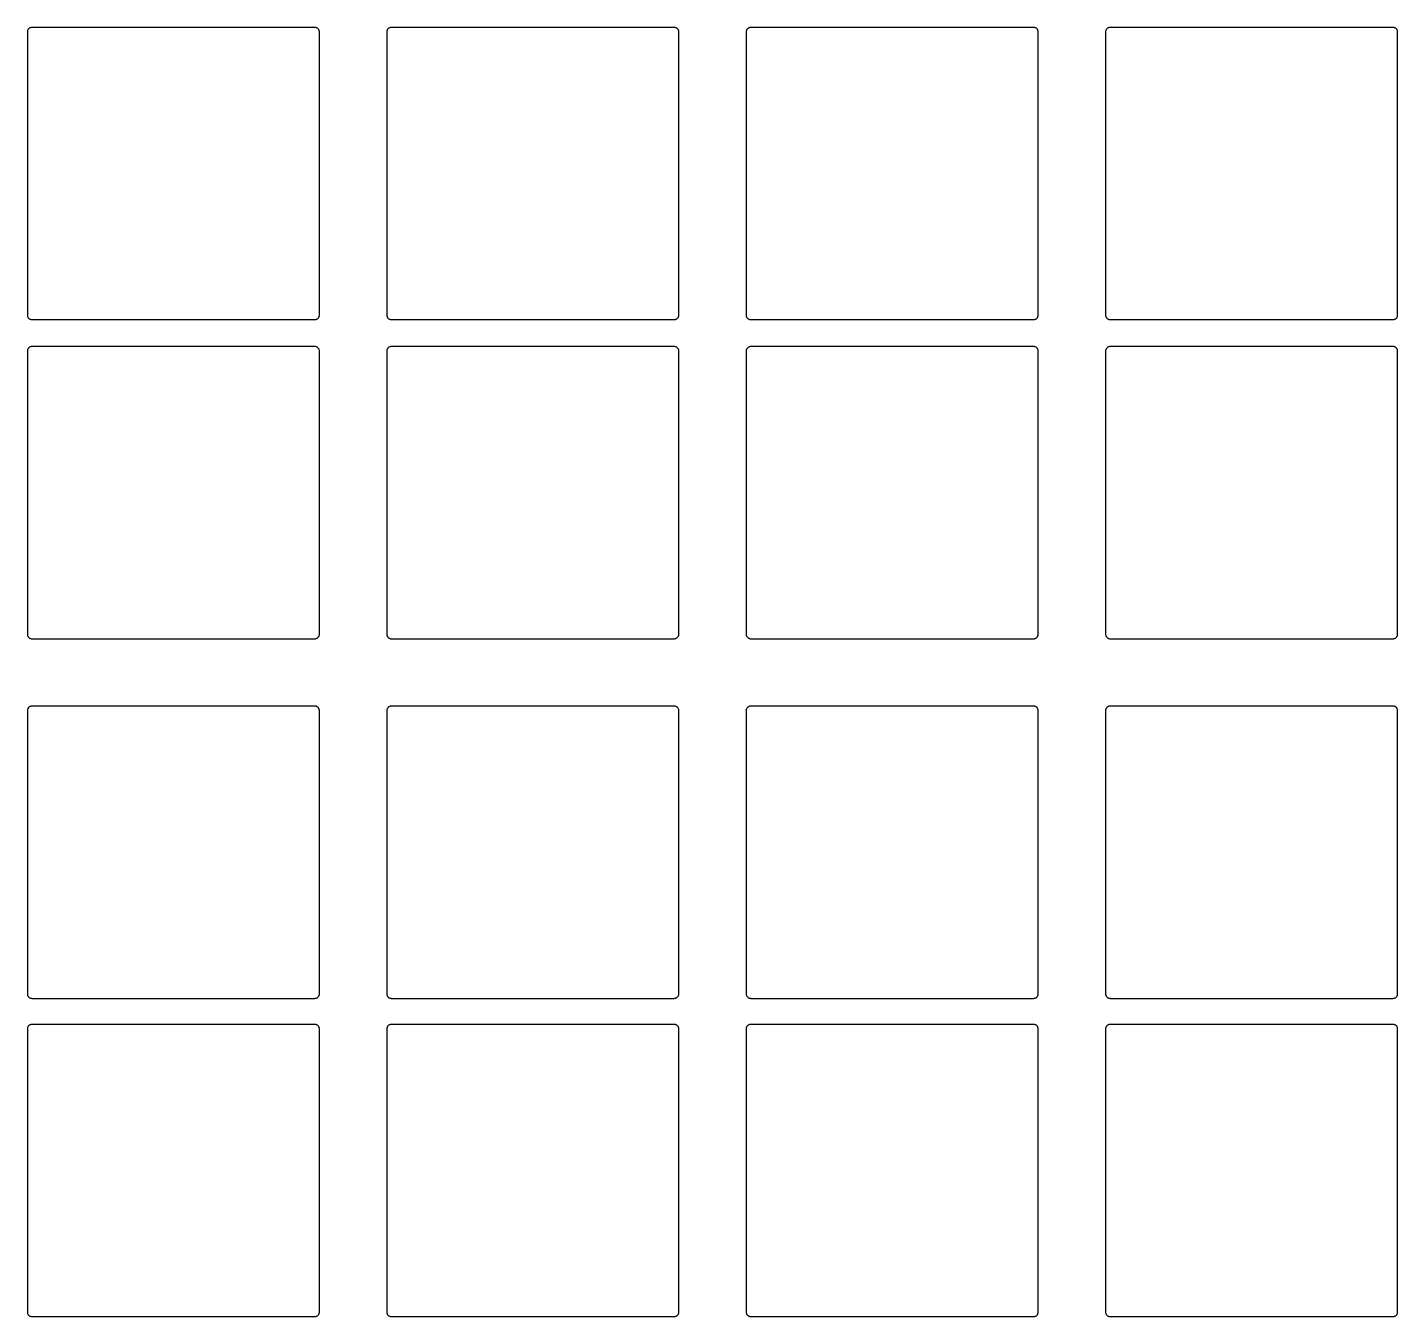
# Model space of a CAD drawing. Header units: inches. Extents: x -0.5 to 10, y -2.4 to 3.9.
# Drawn here: x 2.6138 to 2.7662, y 3.2854 to 3.4287 of the extents above; entities that cross this region are included whole.
import ezdxf

# ---------------------------------------------------------------- set-up
doc = ezdxf.new("R2010")
doc.units = ezdxf.units.IN

msp = doc.modelspace()

# ---------------------------------------------------------------- linework, layer by layer
for points in [[(2.614225, 3.396251), (2.614225, 3.396251), (2.61425, 3.39625), (2.64575, 3.39625), (2.645775, 3.396251), (2.645824, 3.396256), (2.645872, 3.396265), (2.645919, 3.396279), (2.645964, 3.396298), (2.646007, 3.396321), (2.646048, 3.396349), (2.646086, 3.39638), (2.64612, 3.396414), (2.646151, 3.396452), (2.646179, 3.396493), (2.646202, 3.396536), (2.646221, 3.396581), (2.646235, 3.396628), (2.646244, 3.396676), (2.646249, 3.396725), (2.64625, 3.39675), (2.64625, 3.42825), (2.646249, 3.428275), (2.646244, 3.428324), (2.646235, 3.428372), (2.646221, 3.428419), (2.646202, 3.428464), (2.646179, 3.428507), (2.646151, 3.428548), (2.64612, 3.428586), (2.646086, 3.42862), (2.646048, 3.428651), (2.646007, 3.428679), (2.645964, 3.428702), (2.645919, 3.428721), (2.645872, 3.428735), (2.645824, 3.428744), (2.645775, 3.428749), (2.64575, 3.42875), (2.61425, 3.42875), (2.614225, 3.428749), (2.614176, 3.428744), (2.614128, 3.428735), (2.614081, 3.428721), (2.614036, 3.428702), (2.613993, 3.428679), (2.613952, 3.428651), (2.613914, 3.42862), (2.61388, 3.428586), (2.613849, 3.428548), (2.613821, 3.428507), (2.613798, 3.428464), (2.613779, 3.428419), (2.613765, 3.428372), (2.613756, 3.428324), (2.613751, 3.428275), (2.61375, 3.42825), (2.61375, 3.39675), (2.613751, 3.396725), (2.613756, 3.396676), (2.613765, 3.396628), (2.613779, 3.396581), (2.613798, 3.396536), (2.613821, 3.396493), (2.613849, 3.396452), (2.61388, 3.396414), (2.613914, 3.39638), (2.613952, 3.396349), (2.613993, 3.396321), (2.614036, 3.396298), (2.614081, 3.396279), (2.614128, 3.396265), (2.614176, 3.396256)], [(2.654225, 3.396251), (2.654225, 3.396251), (2.65425, 3.39625), (2.68575, 3.39625), (2.685775, 3.396251), (2.685824, 3.396256), (2.685872, 3.396265), (2.685919, 3.396279), (2.685964, 3.396298), (2.686007, 3.396321), (2.686048, 3.396349), (2.686086, 3.39638), (2.68612, 3.396414), (2.686151, 3.396452), (2.686179, 3.396493), (2.686202, 3.396536), (2.686221, 3.396581), (2.686235, 3.396628), (2.686244, 3.396676), (2.686249, 3.396725), (2.68625, 3.39675), (2.68625, 3.42825), (2.686249, 3.428275), (2.686244, 3.428324), (2.686235, 3.428372), (2.686221, 3.428419), (2.686202, 3.428464), (2.686179, 3.428507), (2.686151, 3.428548), (2.68612, 3.428586), (2.686086, 3.42862), (2.686048, 3.428651), (2.686007, 3.428679), (2.685964, 3.428702), (2.685919, 3.428721), (2.685872, 3.428735), (2.685824, 3.428744), (2.685775, 3.428749), (2.68575, 3.42875), (2.65425, 3.42875), (2.654225, 3.428749), (2.654176, 3.428744), (2.654128, 3.428735), (2.654081, 3.428721), (2.654036, 3.428702), (2.653993, 3.428679), (2.653952, 3.428651), (2.653914, 3.42862), (2.65388, 3.428586), (2.653849, 3.428548), (2.653821, 3.428507), (2.653798, 3.428464), (2.653779, 3.428419), (2.653765, 3.428372), (2.653756, 3.428324), (2.653751, 3.428275), (2.65375, 3.42825), (2.65375, 3.39675), (2.653751, 3.396725), (2.653756, 3.396676), (2.653765, 3.396628), (2.653779, 3.396581), (2.653798, 3.396536), (2.653821, 3.396493), (2.653849, 3.396452), (2.65388, 3.396414), (2.653914, 3.39638), (2.653952, 3.396349), (2.653993, 3.396321), (2.654036, 3.396298), (2.654081, 3.396279), (2.654128, 3.396265), (2.654176, 3.396256)], [(2.694225, 3.396251), (2.694225, 3.396251), (2.69425, 3.39625), (2.72575, 3.39625), (2.725775, 3.396251), (2.725824, 3.396256), (2.725872, 3.396265), (2.725919, 3.396279), (2.725964, 3.396298), (2.726007, 3.396321), (2.726048, 3.396349), (2.726086, 3.39638), (2.72612, 3.396414), (2.726151, 3.396452), (2.726179, 3.396493), (2.726202, 3.396536), (2.726221, 3.396581), (2.726235, 3.396628), (2.726244, 3.396676), (2.726249, 3.396725), (2.72625, 3.39675), (2.72625, 3.42825), (2.726249, 3.428275), (2.726244, 3.428324), (2.726235, 3.428372), (2.726221, 3.428419), (2.726202, 3.428464), (2.726179, 3.428507), (2.726151, 3.428548), (2.72612, 3.428586), (2.726086, 3.42862), (2.726048, 3.428651), (2.726007, 3.428679), (2.725964, 3.428702), (2.725919, 3.428721), (2.725872, 3.428735), (2.725824, 3.428744), (2.725775, 3.428749), (2.72575, 3.42875), (2.69425, 3.42875), (2.694225, 3.428749), (2.694176, 3.428744), (2.694128, 3.428735), (2.694081, 3.428721), (2.694036, 3.428702), (2.693993, 3.428679), (2.693952, 3.428651), (2.693914, 3.42862), (2.69388, 3.428586), (2.693849, 3.428548), (2.693821, 3.428507), (2.693798, 3.428464), (2.693779, 3.428419), (2.693765, 3.428372), (2.693756, 3.428324), (2.693751, 3.428275), (2.69375, 3.42825), (2.69375, 3.39675), (2.693751, 3.396725), (2.693756, 3.396676), (2.693765, 3.396628), (2.693779, 3.396581), (2.693798, 3.396536), (2.693821, 3.396493), (2.693849, 3.396452), (2.69388, 3.396414), (2.693914, 3.39638), (2.693952, 3.396349), (2.693993, 3.396321), (2.694036, 3.396298), (2.694081, 3.396279), (2.694128, 3.396265), (2.694176, 3.396256)], [(2.734225, 3.396251), (2.734225, 3.396251), (2.73425, 3.39625), (2.76575, 3.39625), (2.765775, 3.396251), (2.765824, 3.396256), (2.765872, 3.396265), (2.765919, 3.396279), (2.765964, 3.396298), (2.766007, 3.396321), (2.766048, 3.396349), (2.766086, 3.39638), (2.76612, 3.396414), (2.766151, 3.396452), (2.766179, 3.396493), (2.766202, 3.396536), (2.766221, 3.396581), (2.766235, 3.396628), (2.766244, 3.396676), (2.766249, 3.396725), (2.76625, 3.39675), (2.76625, 3.42825), (2.766249, 3.428275), (2.766244, 3.428324), (2.766235, 3.428372), (2.766221, 3.428419), (2.766202, 3.428464), (2.766179, 3.428507), (2.766151, 3.428548), (2.76612, 3.428586), (2.766086, 3.42862), (2.766048, 3.428651), (2.766007, 3.428679), (2.765964, 3.428702), (2.765919, 3.428721), (2.765872, 3.428735), (2.765824, 3.428744), (2.765775, 3.428749), (2.76575, 3.42875), (2.73425, 3.42875), (2.734225, 3.428749), (2.734176, 3.428744), (2.734128, 3.428735), (2.734081, 3.428721), (2.734036, 3.428702), (2.733993, 3.428679), (2.733952, 3.428651), (2.733914, 3.42862), (2.73388, 3.428586), (2.733849, 3.428548), (2.733821, 3.428507), (2.733798, 3.428464), (2.733779, 3.428419), (2.733765, 3.428372), (2.733756, 3.428324), (2.733751, 3.428275), (2.73375, 3.42825), (2.73375, 3.39675), (2.733751, 3.396725), (2.733756, 3.396676), (2.733765, 3.396628), (2.733779, 3.396581), (2.733798, 3.396536), (2.733821, 3.396493), (2.733849, 3.396452), (2.73388, 3.396414), (2.733914, 3.39638), (2.733952, 3.396349), (2.733993, 3.396321), (2.734036, 3.396298), (2.734081, 3.396279), (2.734128, 3.396265), (2.734176, 3.396256)], [(2.614225, 3.360751), (2.614225, 3.360751), (2.61425, 3.36075), (2.64575, 3.36075), (2.645775, 3.360751), (2.645824, 3.360756), (2.645872, 3.360765), (2.645919, 3.360779), (2.645964, 3.360798), (2.646007, 3.360821), (2.646048, 3.360849), (2.646086, 3.36088), (2.64612, 3.360914), (2.646151, 3.360952), (2.646179, 3.360993), (2.646202, 3.361036), (2.646221, 3.361081), (2.646235, 3.361128), (2.646244, 3.361176), (2.646249, 3.361225), (2.64625, 3.36125), (2.64625, 3.39275), (2.646249, 3.392775), (2.646244, 3.392824), (2.646235, 3.392872), (2.646221, 3.392919), (2.646202, 3.392964), (2.646179, 3.393007), (2.646151, 3.393048), (2.64612, 3.393086), (2.646086, 3.39312), (2.646048, 3.393151), (2.646007, 3.393179), (2.645964, 3.393202), (2.645919, 3.393221), (2.645872, 3.393235), (2.645824, 3.393244), (2.645775, 3.393249), (2.64575, 3.39325), (2.61425, 3.39325), (2.614225, 3.393249), (2.614176, 3.393244), (2.614128, 3.393235), (2.614081, 3.393221), (2.614036, 3.393202), (2.613993, 3.393179), (2.613952, 3.393151), (2.613914, 3.39312), (2.61388, 3.393086), (2.613849, 3.393048), (2.613821, 3.393007), (2.613798, 3.392964), (2.613779, 3.392919), (2.613765, 3.392872), (2.613756, 3.392824), (2.613751, 3.392775), (2.61375, 3.39275), (2.61375, 3.36125), (2.613751, 3.361225), (2.613756, 3.361176), (2.613765, 3.361128), (2.613779, 3.361081), (2.613798, 3.361036), (2.613821, 3.360993), (2.613849, 3.360952), (2.61388, 3.360914), (2.613914, 3.36088), (2.613952, 3.360849), (2.613993, 3.360821), (2.614036, 3.360798), (2.614081, 3.360779), (2.614128, 3.360765), (2.614176, 3.360756)], [(2.654225, 3.360751), (2.654225, 3.360751), (2.65425, 3.36075), (2.68575, 3.36075), (2.685775, 3.360751), (2.685824, 3.360756), (2.685872, 3.360765), (2.685919, 3.360779), (2.685964, 3.360798), (2.686007, 3.360821), (2.686048, 3.360849), (2.686086, 3.36088), (2.68612, 3.360914), (2.686151, 3.360952), (2.686179, 3.360993), (2.686202, 3.361036), (2.686221, 3.361081), (2.686235, 3.361128), (2.686244, 3.361176), (2.686249, 3.361225), (2.68625, 3.36125), (2.68625, 3.39275), (2.686249, 3.392775), (2.686244, 3.392824), (2.686235, 3.392872), (2.686221, 3.392919), (2.686202, 3.392964), (2.686179, 3.393007), (2.686151, 3.393048), (2.68612, 3.393086), (2.686086, 3.39312), (2.686048, 3.393151), (2.686007, 3.393179), (2.685964, 3.393202), (2.685919, 3.393221), (2.685872, 3.393235), (2.685824, 3.393244), (2.685775, 3.393249), (2.68575, 3.39325), (2.65425, 3.39325), (2.654225, 3.393249), (2.654176, 3.393244), (2.654128, 3.393235), (2.654081, 3.393221), (2.654036, 3.393202), (2.653993, 3.393179), (2.653952, 3.393151), (2.653914, 3.39312), (2.65388, 3.393086), (2.653849, 3.393048), (2.653821, 3.393007), (2.653798, 3.392964), (2.653779, 3.392919), (2.653765, 3.392872), (2.653756, 3.392824), (2.653751, 3.392775), (2.65375, 3.39275), (2.65375, 3.36125), (2.653751, 3.361225), (2.653756, 3.361176), (2.653765, 3.361128), (2.653779, 3.361081), (2.653798, 3.361036), (2.653821, 3.360993), (2.653849, 3.360952), (2.65388, 3.360914), (2.653914, 3.36088), (2.653952, 3.360849), (2.653993, 3.360821), (2.654036, 3.360798), (2.654081, 3.360779), (2.654128, 3.360765), (2.654176, 3.360756)], [(2.694225, 3.360751), (2.694225, 3.360751), (2.69425, 3.36075), (2.72575, 3.36075), (2.725775, 3.360751), (2.725824, 3.360756), (2.725872, 3.360765), (2.725919, 3.360779), (2.725964, 3.360798), (2.726007, 3.360821), (2.726048, 3.360849), (2.726086, 3.36088), (2.72612, 3.360914), (2.726151, 3.360952), (2.726179, 3.360993), (2.726202, 3.361036), (2.726221, 3.361081), (2.726235, 3.361128), (2.726244, 3.361176), (2.726249, 3.361225), (2.72625, 3.36125), (2.72625, 3.39275), (2.726249, 3.392775), (2.726244, 3.392824), (2.726235, 3.392872), (2.726221, 3.392919), (2.726202, 3.392964), (2.726179, 3.393007), (2.726151, 3.393048), (2.72612, 3.393086), (2.726086, 3.39312), (2.726048, 3.393151), (2.726007, 3.393179), (2.725964, 3.393202), (2.725919, 3.393221), (2.725872, 3.393235), (2.725824, 3.393244), (2.725775, 3.393249), (2.72575, 3.39325), (2.69425, 3.39325), (2.694225, 3.393249), (2.694176, 3.393244), (2.694128, 3.393235), (2.694081, 3.393221), (2.694036, 3.393202), (2.693993, 3.393179), (2.693952, 3.393151), (2.693914, 3.39312), (2.69388, 3.393086), (2.693849, 3.393048), (2.693821, 3.393007), (2.693798, 3.392964), (2.693779, 3.392919), (2.693765, 3.392872), (2.693756, 3.392824), (2.693751, 3.392775), (2.69375, 3.39275), (2.69375, 3.36125), (2.693751, 3.361225), (2.693756, 3.361176), (2.693765, 3.361128), (2.693779, 3.361081), (2.693798, 3.361036), (2.693821, 3.360993), (2.693849, 3.360952), (2.69388, 3.360914), (2.693914, 3.36088), (2.693952, 3.360849), (2.693993, 3.360821), (2.694036, 3.360798), (2.694081, 3.360779), (2.694128, 3.360765), (2.694176, 3.360756)], [(2.734225, 3.360751), (2.734225, 3.360751), (2.73425, 3.36075), (2.76575, 3.36075), (2.765775, 3.360751), (2.765824, 3.360756), (2.765872, 3.360765), (2.765919, 3.360779), (2.765964, 3.360798), (2.766007, 3.360821), (2.766048, 3.360849), (2.766086, 3.36088), (2.76612, 3.360914), (2.766151, 3.360952), (2.766179, 3.360993), (2.766202, 3.361036), (2.766221, 3.361081), (2.766235, 3.361128), (2.766244, 3.361176), (2.766249, 3.361225), (2.76625, 3.36125), (2.76625, 3.39275), (2.766249, 3.392775), (2.766244, 3.392824), (2.766235, 3.392872), (2.766221, 3.392919), (2.766202, 3.392964), (2.766179, 3.393007), (2.766151, 3.393048), (2.76612, 3.393086), (2.766086, 3.39312), (2.766048, 3.393151), (2.766007, 3.393179), (2.765964, 3.393202), (2.765919, 3.393221), (2.765872, 3.393235), (2.765824, 3.393244), (2.765775, 3.393249), (2.76575, 3.39325), (2.73425, 3.39325), (2.734225, 3.393249), (2.734176, 3.393244), (2.734128, 3.393235), (2.734081, 3.393221), (2.734036, 3.393202), (2.733993, 3.393179), (2.733952, 3.393151), (2.733914, 3.39312), (2.73388, 3.393086), (2.733849, 3.393048), (2.733821, 3.393007), (2.733798, 3.392964), (2.733779, 3.392919), (2.733765, 3.392872), (2.733756, 3.392824), (2.733751, 3.392775), (2.73375, 3.39275), (2.73375, 3.36125), (2.733751, 3.361225), (2.733756, 3.361176), (2.733765, 3.361128), (2.733779, 3.361081), (2.733798, 3.361036), (2.733821, 3.360993), (2.733849, 3.360952), (2.73388, 3.360914), (2.733914, 3.36088), (2.733952, 3.360849), (2.733993, 3.360821), (2.734036, 3.360798), (2.734081, 3.360779), (2.734128, 3.360765), (2.734176, 3.360756)], [(2.614225, 3.320751), (2.614225, 3.320751), (2.61425, 3.32075), (2.64575, 3.32075), (2.645775, 3.320751), (2.645824, 3.320756), (2.645872, 3.320765), (2.645919, 3.320779), (2.645964, 3.320798), (2.646007, 3.320821), (2.646048, 3.320849), (2.646086, 3.32088), (2.64612, 3.320914), (2.646151, 3.320952), (2.646179, 3.320993), (2.646202, 3.321036), (2.646221, 3.321081), (2.646235, 3.321128), (2.646244, 3.321176), (2.646249, 3.321225), (2.64625, 3.32125), (2.64625, 3.35275), (2.646249, 3.352775), (2.646244, 3.352824), (2.646235, 3.352872), (2.646221, 3.352919), (2.646202, 3.352964), (2.646179, 3.353007), (2.646151, 3.353048), (2.64612, 3.353086), (2.646086, 3.35312), (2.646048, 3.353151), (2.646007, 3.353179), (2.645964, 3.353202), (2.645919, 3.353221), (2.645872, 3.353235), (2.645824, 3.353244), (2.645775, 3.353249), (2.64575, 3.35325), (2.61425, 3.35325), (2.614225, 3.353249), (2.614176, 3.353244), (2.614128, 3.353235), (2.614081, 3.353221), (2.614036, 3.353202), (2.613993, 3.353179), (2.613952, 3.353151), (2.613914, 3.35312), (2.61388, 3.353086), (2.613849, 3.353048), (2.613821, 3.353007), (2.613798, 3.352964), (2.613779, 3.352919), (2.613765, 3.352872), (2.613756, 3.352824), (2.613751, 3.352775), (2.61375, 3.35275), (2.61375, 3.32125), (2.613751, 3.321225), (2.613756, 3.321176), (2.613765, 3.321128), (2.613779, 3.321081), (2.613798, 3.321036), (2.613821, 3.320993), (2.613849, 3.320952), (2.61388, 3.320914), (2.613914, 3.32088), (2.613952, 3.320849), (2.613993, 3.320821), (2.614036, 3.320798), (2.614081, 3.320779), (2.614128, 3.320765), (2.614176, 3.320756)], [(2.654225, 3.320751), (2.654225, 3.320751), (2.65425, 3.32075), (2.68575, 3.32075), (2.685775, 3.320751), (2.685824, 3.320756), (2.685872, 3.320765), (2.685919, 3.320779), (2.685964, 3.320798), (2.686007, 3.320821), (2.686048, 3.320849), (2.686086, 3.32088), (2.68612, 3.320914), (2.686151, 3.320952), (2.686179, 3.320993), (2.686202, 3.321036), (2.686221, 3.321081), (2.686235, 3.321128), (2.686244, 3.321176), (2.686249, 3.321225), (2.68625, 3.32125), (2.68625, 3.35275), (2.686249, 3.352775), (2.686244, 3.352824), (2.686235, 3.352872), (2.686221, 3.352919), (2.686202, 3.352964), (2.686179, 3.353007), (2.686151, 3.353048), (2.68612, 3.353086), (2.686086, 3.35312), (2.686048, 3.353151), (2.686007, 3.353179), (2.685964, 3.353202), (2.685919, 3.353221), (2.685872, 3.353235), (2.685824, 3.353244), (2.685775, 3.353249), (2.68575, 3.35325), (2.65425, 3.35325), (2.654225, 3.353249), (2.654176, 3.353244), (2.654128, 3.353235), (2.654081, 3.353221), (2.654036, 3.353202), (2.653993, 3.353179), (2.653952, 3.353151), (2.653914, 3.35312), (2.65388, 3.353086), (2.653849, 3.353048), (2.653821, 3.353007), (2.653798, 3.352964), (2.653779, 3.352919), (2.653765, 3.352872), (2.653756, 3.352824), (2.653751, 3.352775), (2.65375, 3.35275), (2.65375, 3.32125), (2.653751, 3.321225), (2.653756, 3.321176), (2.653765, 3.321128), (2.653779, 3.321081), (2.653798, 3.321036), (2.653821, 3.320993), (2.653849, 3.320952), (2.65388, 3.320914), (2.653914, 3.32088), (2.653952, 3.320849), (2.653993, 3.320821), (2.654036, 3.320798), (2.654081, 3.320779), (2.654128, 3.320765), (2.654176, 3.320756)], [(2.694225, 3.320751), (2.694225, 3.320751), (2.69425, 3.32075), (2.72575, 3.32075), (2.725775, 3.320751), (2.725824, 3.320756), (2.725872, 3.320765), (2.725919, 3.320779), (2.725964, 3.320798), (2.726007, 3.320821), (2.726048, 3.320849), (2.726086, 3.32088), (2.72612, 3.320914), (2.726151, 3.320952), (2.726179, 3.320993), (2.726202, 3.321036), (2.726221, 3.321081), (2.726235, 3.321128), (2.726244, 3.321176), (2.726249, 3.321225), (2.72625, 3.32125), (2.72625, 3.35275), (2.726249, 3.352775), (2.726244, 3.352824), (2.726235, 3.352872), (2.726221, 3.352919), (2.726202, 3.352964), (2.726179, 3.353007), (2.726151, 3.353048), (2.72612, 3.353086), (2.726086, 3.35312), (2.726048, 3.353151), (2.726007, 3.353179), (2.725964, 3.353202), (2.725919, 3.353221), (2.725872, 3.353235), (2.725824, 3.353244), (2.725775, 3.353249), (2.72575, 3.35325), (2.69425, 3.35325), (2.694225, 3.353249), (2.694176, 3.353244), (2.694128, 3.353235), (2.694081, 3.353221), (2.694036, 3.353202), (2.693993, 3.353179), (2.693952, 3.353151), (2.693914, 3.35312), (2.69388, 3.353086), (2.693849, 3.353048), (2.693821, 3.353007), (2.693798, 3.352964), (2.693779, 3.352919), (2.693765, 3.352872), (2.693756, 3.352824), (2.693751, 3.352775), (2.69375, 3.35275), (2.69375, 3.32125), (2.693751, 3.321225), (2.693756, 3.321176), (2.693765, 3.321128), (2.693779, 3.321081), (2.693798, 3.321036), (2.693821, 3.320993), (2.693849, 3.320952), (2.69388, 3.320914), (2.693914, 3.32088), (2.693952, 3.320849), (2.693993, 3.320821), (2.694036, 3.320798), (2.694081, 3.320779), (2.694128, 3.320765), (2.694176, 3.320756)], [(2.734225, 3.320751), (2.734225, 3.320751), (2.73425, 3.32075), (2.76575, 3.32075), (2.765775, 3.320751), (2.765824, 3.320756), (2.765872, 3.320765), (2.765919, 3.320779), (2.765964, 3.320798), (2.766007, 3.320821), (2.766048, 3.320849), (2.766086, 3.32088), (2.76612, 3.320914), (2.766151, 3.320952), (2.766179, 3.320993), (2.766202, 3.321036), (2.766221, 3.321081), (2.766235, 3.321128), (2.766244, 3.321176), (2.766249, 3.321225), (2.76625, 3.32125), (2.76625, 3.35275), (2.766249, 3.352775), (2.766244, 3.352824), (2.766235, 3.352872), (2.766221, 3.352919), (2.766202, 3.352964), (2.766179, 3.353007), (2.766151, 3.353048), (2.76612, 3.353086), (2.766086, 3.35312), (2.766048, 3.353151), (2.766007, 3.353179), (2.765964, 3.353202), (2.765919, 3.353221), (2.765872, 3.353235), (2.765824, 3.353244), (2.765775, 3.353249), (2.76575, 3.35325), (2.73425, 3.35325), (2.734225, 3.353249), (2.734176, 3.353244), (2.734128, 3.353235), (2.734081, 3.353221), (2.734036, 3.353202), (2.733993, 3.353179), (2.733952, 3.353151), (2.733914, 3.35312), (2.73388, 3.353086), (2.733849, 3.353048), (2.733821, 3.353007), (2.733798, 3.352964), (2.733779, 3.352919), (2.733765, 3.352872), (2.733756, 3.352824), (2.733751, 3.352775), (2.73375, 3.35275), (2.73375, 3.32125), (2.733751, 3.321225), (2.733756, 3.321176), (2.733765, 3.321128), (2.733779, 3.321081), (2.733798, 3.321036), (2.733821, 3.320993), (2.733849, 3.320952), (2.73388, 3.320914), (2.733914, 3.32088), (2.733952, 3.320849), (2.733993, 3.320821), (2.734036, 3.320798), (2.734081, 3.320779), (2.734128, 3.320765), (2.734176, 3.320756)], [(2.614225, 3.285351), (2.614225, 3.285351), (2.61425, 3.28535), (2.64575, 3.28535), (2.645775, 3.285351), (2.645824, 3.285356), (2.645872, 3.285365), (2.645919, 3.285379), (2.645964, 3.285398), (2.646007, 3.285421), (2.646048, 3.285449), (2.646086, 3.28548), (2.64612, 3.285514), (2.646151, 3.285552), (2.646179, 3.285593), (2.646202, 3.285636), (2.646221, 3.285681), (2.646235, 3.285728), (2.646244, 3.285776), (2.646249, 3.285825), (2.64625, 3.28585), (2.64625, 3.31735), (2.646249, 3.317375), (2.646244, 3.317424), (2.646235, 3.317472), (2.646221, 3.317519), (2.646202, 3.317564), (2.646179, 3.317607), (2.646151, 3.317648), (2.64612, 3.317686), (2.646086, 3.31772), (2.646048, 3.317751), (2.646007, 3.317779), (2.645964, 3.317802), (2.645919, 3.317821), (2.645872, 3.317835), (2.645824, 3.317844), (2.645775, 3.317849), (2.64575, 3.31785), (2.61425, 3.31785), (2.614225, 3.317849), (2.614176, 3.317844), (2.614128, 3.317835), (2.614081, 3.317821), (2.614036, 3.317802), (2.613993, 3.317779), (2.613952, 3.317751), (2.613914, 3.31772), (2.61388, 3.317686), (2.613849, 3.317648), (2.613821, 3.317607), (2.613798, 3.317564), (2.613779, 3.317519), (2.613765, 3.317472), (2.613756, 3.317424), (2.613751, 3.317375), (2.61375, 3.31735), (2.61375, 3.28585), (2.613751, 3.285825), (2.613756, 3.285776), (2.613765, 3.285728), (2.613779, 3.285681), (2.613798, 3.285636), (2.613821, 3.285593), (2.613849, 3.285552), (2.61388, 3.285514), (2.613914, 3.28548), (2.613952, 3.285449), (2.613993, 3.285421), (2.614036, 3.285398), (2.614081, 3.285379), (2.614128, 3.285365), (2.614176, 3.285356)], [(2.654225, 3.285351), (2.654225, 3.285351), (2.65425, 3.28535), (2.68575, 3.28535), (2.685775, 3.285351), (2.685824, 3.285356), (2.685872, 3.285365), (2.685919, 3.285379), (2.685964, 3.285398), (2.686007, 3.285421), (2.686048, 3.285449), (2.686086, 3.28548), (2.68612, 3.285514), (2.686151, 3.285552), (2.686179, 3.285593), (2.686202, 3.285636), (2.686221, 3.285681), (2.686235, 3.285728), (2.686244, 3.285776), (2.686249, 3.285825), (2.68625, 3.28585), (2.68625, 3.31735), (2.686249, 3.317375), (2.686244, 3.317424), (2.686235, 3.317472), (2.686221, 3.317519), (2.686202, 3.317564), (2.686179, 3.317607), (2.686151, 3.317648), (2.68612, 3.317686), (2.686086, 3.31772), (2.686048, 3.317751), (2.686007, 3.317779), (2.685964, 3.317802), (2.685919, 3.317821), (2.685872, 3.317835), (2.685824, 3.317844), (2.685775, 3.317849), (2.68575, 3.31785), (2.65425, 3.31785), (2.654225, 3.317849), (2.654176, 3.317844), (2.654128, 3.317835), (2.654081, 3.317821), (2.654036, 3.317802), (2.653993, 3.317779), (2.653952, 3.317751), (2.653914, 3.31772), (2.65388, 3.317686), (2.653849, 3.317648), (2.653821, 3.317607), (2.653798, 3.317564), (2.653779, 3.317519), (2.653765, 3.317472), (2.653756, 3.317424), (2.653751, 3.317375), (2.65375, 3.31735), (2.65375, 3.28585), (2.653751, 3.285825), (2.653756, 3.285776), (2.653765, 3.285728), (2.653779, 3.285681), (2.653798, 3.285636), (2.653821, 3.285593), (2.653849, 3.285552), (2.65388, 3.285514), (2.653914, 3.28548), (2.653952, 3.285449), (2.653993, 3.285421), (2.654036, 3.285398), (2.654081, 3.285379), (2.654128, 3.285365), (2.654176, 3.285356)], [(2.694225, 3.285351), (2.694225, 3.285351), (2.69425, 3.28535), (2.72575, 3.28535), (2.725775, 3.285351), (2.725824, 3.285356), (2.725872, 3.285365), (2.725919, 3.285379), (2.725964, 3.285398), (2.726007, 3.285421), (2.726048, 3.285449), (2.726086, 3.28548), (2.72612, 3.285514), (2.726151, 3.285552), (2.726179, 3.285593), (2.726202, 3.285636), (2.726221, 3.285681), (2.726235, 3.285728), (2.726244, 3.285776), (2.726249, 3.285825), (2.72625, 3.28585), (2.72625, 3.31735), (2.726249, 3.317375), (2.726244, 3.317424), (2.726235, 3.317472), (2.726221, 3.317519), (2.726202, 3.317564), (2.726179, 3.317607), (2.726151, 3.317648), (2.72612, 3.317686), (2.726086, 3.31772), (2.726048, 3.317751), (2.726007, 3.317779), (2.725964, 3.317802), (2.725919, 3.317821), (2.725872, 3.317835), (2.725824, 3.317844), (2.725775, 3.317849), (2.72575, 3.31785), (2.69425, 3.31785), (2.694225, 3.317849), (2.694176, 3.317844), (2.694128, 3.317835), (2.694081, 3.317821), (2.694036, 3.317802), (2.693993, 3.317779), (2.693952, 3.317751), (2.693914, 3.31772), (2.69388, 3.317686), (2.693849, 3.317648), (2.693821, 3.317607), (2.693798, 3.317564), (2.693779, 3.317519), (2.693765, 3.317472), (2.693756, 3.317424), (2.693751, 3.317375), (2.69375, 3.31735), (2.69375, 3.28585), (2.693751, 3.285825), (2.693756, 3.285776), (2.693765, 3.285728), (2.693779, 3.285681), (2.693798, 3.285636), (2.693821, 3.285593), (2.693849, 3.285552), (2.69388, 3.285514), (2.693914, 3.28548), (2.693952, 3.285449), (2.693993, 3.285421), (2.694036, 3.285398), (2.694081, 3.285379), (2.694128, 3.285365), (2.694176, 3.285356)], [(2.734225, 3.285351), (2.734225, 3.285351), (2.73425, 3.28535), (2.76575, 3.28535), (2.765775, 3.285351), (2.765824, 3.285356), (2.765872, 3.285365), (2.765919, 3.285379), (2.765964, 3.285398), (2.766007, 3.285421), (2.766048, 3.285449), (2.766086, 3.28548), (2.76612, 3.285514), (2.766151, 3.285552), (2.766179, 3.285593), (2.766202, 3.285636), (2.766221, 3.285681), (2.766235, 3.285728), (2.766244, 3.285776), (2.766249, 3.285825), (2.76625, 3.28585), (2.76625, 3.31735), (2.766249, 3.317375), (2.766244, 3.317424), (2.766235, 3.317472), (2.766221, 3.317519), (2.766202, 3.317564), (2.766179, 3.317607), (2.766151, 3.317648), (2.76612, 3.317686), (2.766086, 3.31772), (2.766048, 3.317751), (2.766007, 3.317779), (2.765964, 3.317802), (2.765919, 3.317821), (2.765872, 3.317835), (2.765824, 3.317844), (2.765775, 3.317849), (2.76575, 3.31785), (2.73425, 3.31785), (2.734225, 3.317849), (2.734176, 3.317844), (2.734128, 3.317835), (2.734081, 3.317821), (2.734036, 3.317802), (2.733993, 3.317779), (2.733952, 3.317751), (2.733914, 3.31772), (2.73388, 3.317686), (2.733849, 3.317648), (2.733821, 3.317607), (2.733798, 3.317564), (2.733779, 3.317519), (2.733765, 3.317472), (2.733756, 3.317424), (2.733751, 3.317375), (2.73375, 3.31735), (2.73375, 3.28585), (2.733751, 3.285825), (2.733756, 3.285776), (2.733765, 3.285728), (2.733779, 3.285681), (2.733798, 3.285636), (2.733821, 3.285593), (2.733849, 3.285552), (2.73388, 3.285514), (2.733914, 3.28548), (2.733952, 3.285449), (2.733993, 3.285421), (2.734036, 3.285398), (2.734081, 3.285379), (2.734128, 3.285365), (2.734176, 3.285356)]]:
    msp.add_lwpolyline(points, close=True)

doc.saveas('drawing.dxf')
